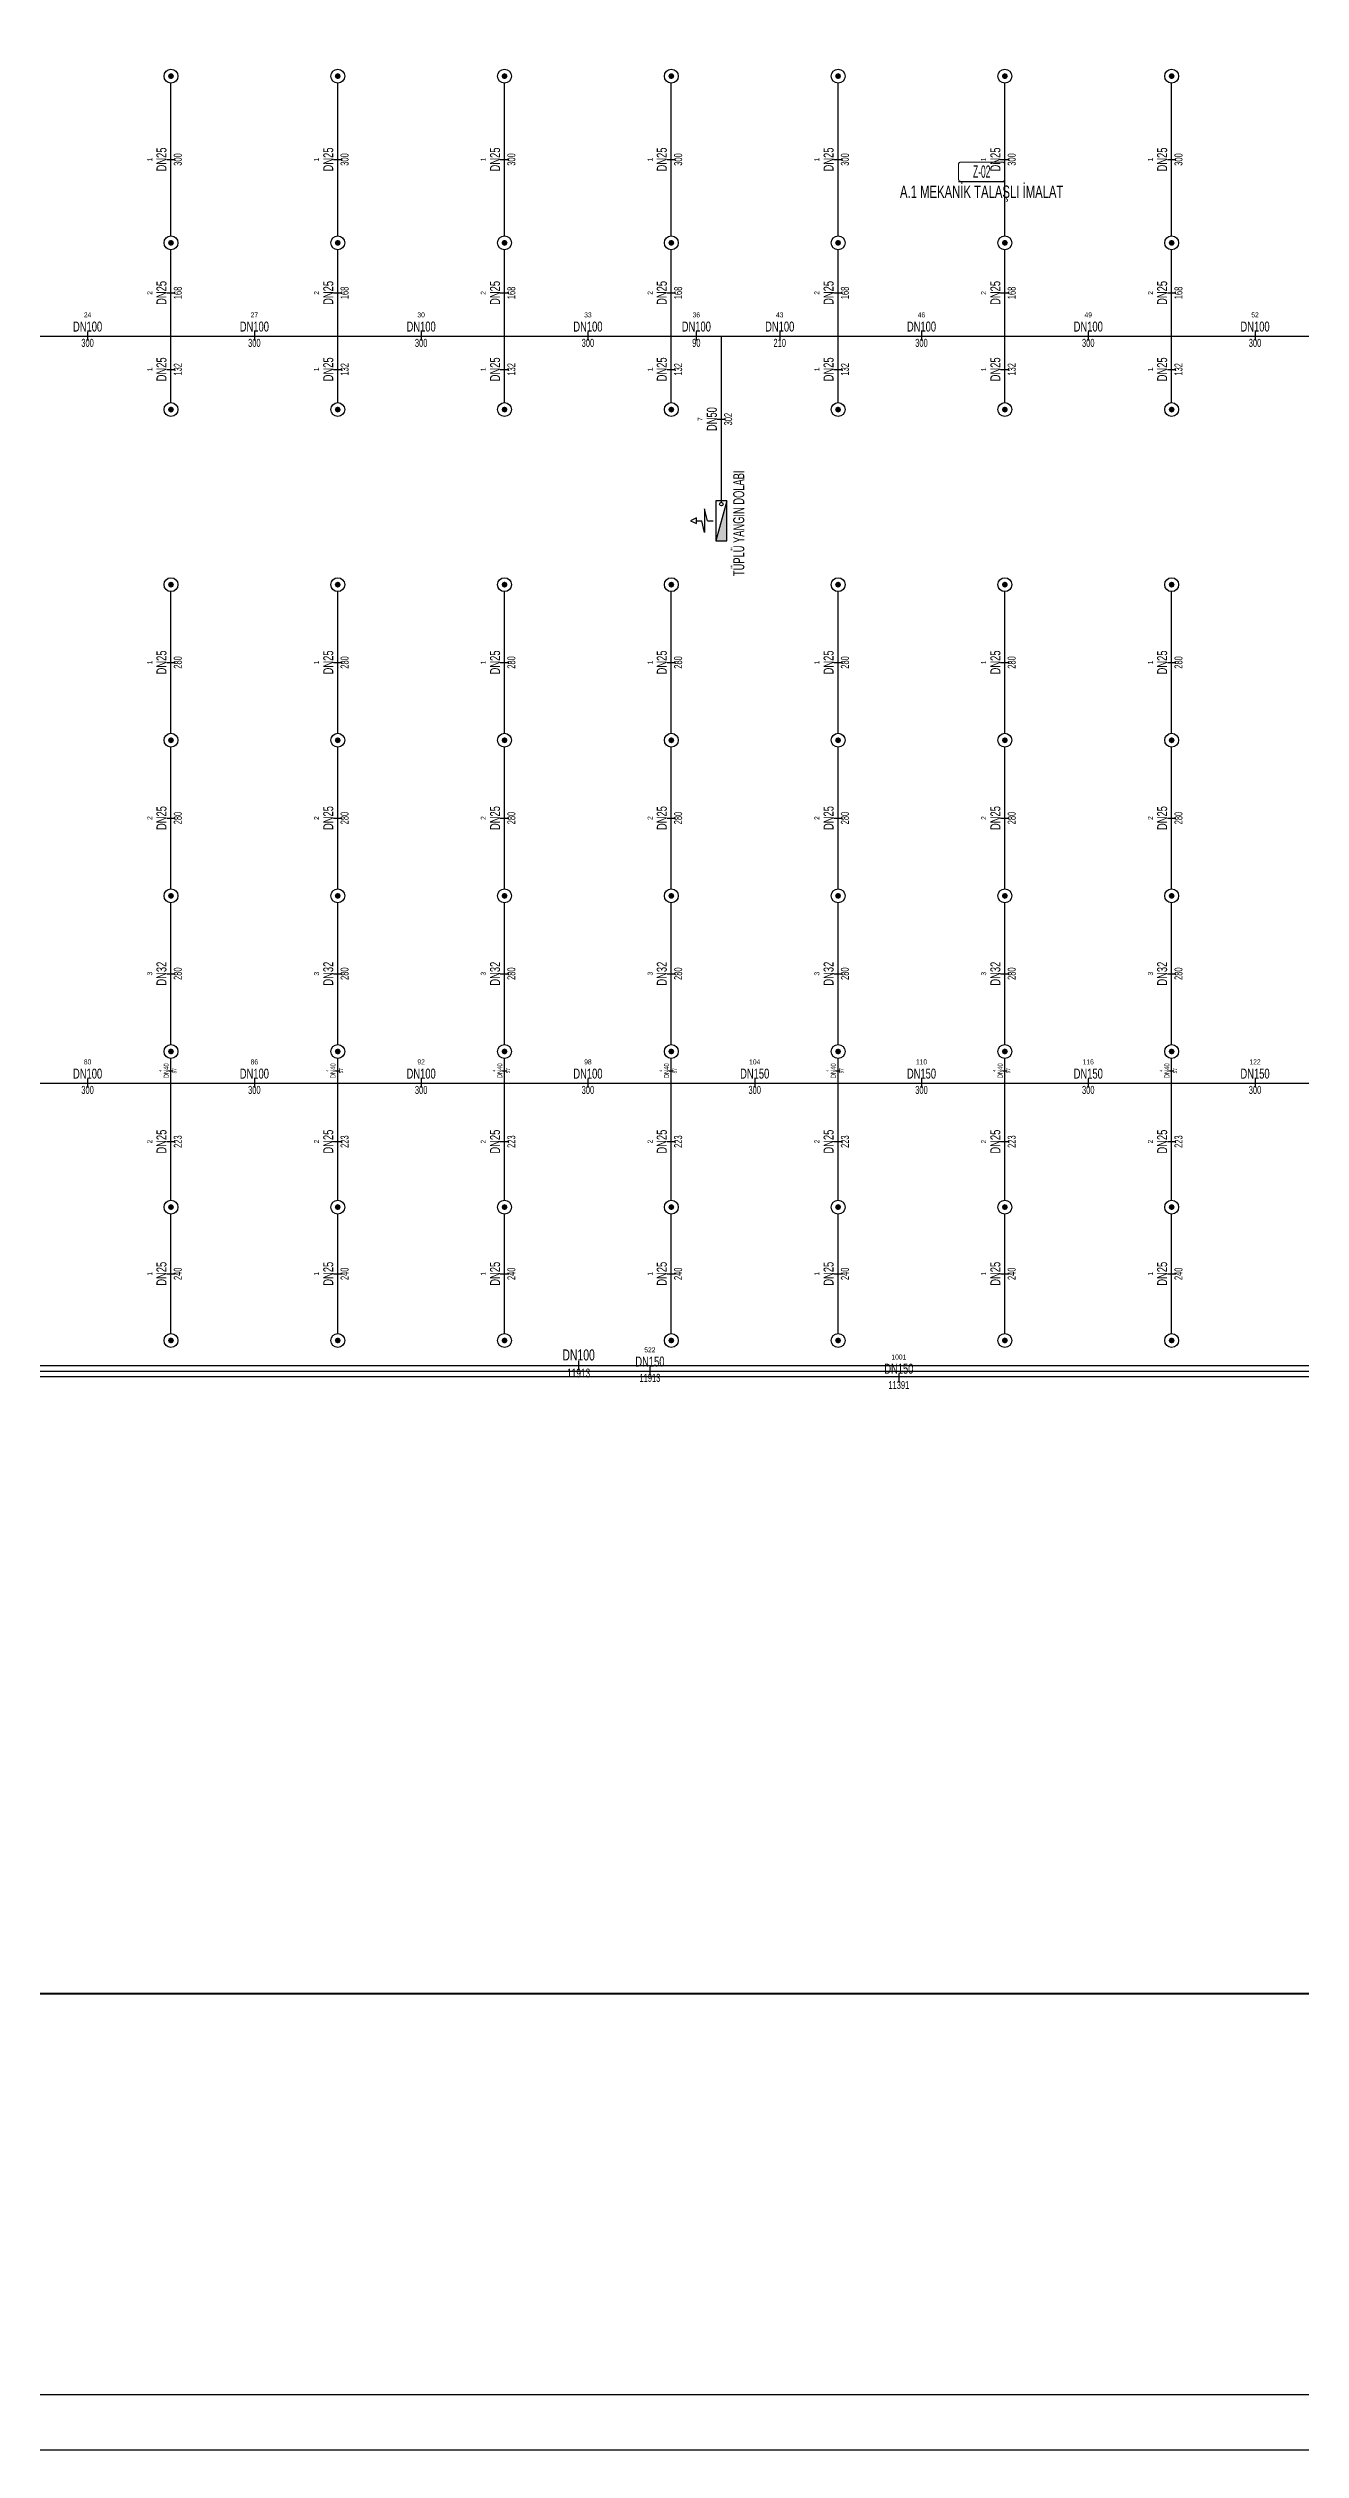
# Model space of a CAD drawing. Header units: centimetres. Extents: x 394264 to 551709, y 50011 to 59011.
# Drawn here: x 487929 to 490182, y 50011 to 54333 of the extents above; entities that cross this region are included whole.
import ezdxf
from ezdxf.enums import TextEntityAlignment as Align

# ---------------------------------------------------------------- set-up
doc = ezdxf.new("R2010")
doc.units = ezdxf.units.CM
doc.layers.get('0').update_dxf_attribs({"lineweight": 9})
for name, color, linetype in [('-M-MAHAL-DEBILER', 7, 'Continuous'), ('-M-MAHAL-ETIKET-NOT', 7, 'Continuous'), ('-M-MAHAL-ETIKET-NOTM', 7, 'Continuous'), ('-M-MAHAL-ETK-', 7, 'Continuous'), ('-M-MAHAL-HAVA-DEGISIM', 7, 'Continuous'), ('-M-MAHAL-NO', 7, 'Continuous'), ('-M-MAHAL-NOM', 7, 'Continuous'), ('-M-YNGN-BORUID', 7, 'Continuous'), ('-M-YNGN-BORUUZUN', 7, 'Continuous'), ('-M-YNGN-BORUYUK', 7, 'Continuous'), ('-M-YNGN-FHC', 1, 'Continuous'), ('-M-YNGN-SPR-YUK', 7, 'Continuous'), ('-M-YNGN-ZON1-CAP-', 7, 'Continuous'), ('-M-YNGN-ZON2-CAP-', 7, 'Continuous'), ('-M-YNGN-ZON4-CAP-', 7, 'Continuous'), ('-M-YNGN-ZON4-SPR-', 7, 'Continuous')]:
    doc.layers.add(name, color=color, linetype=linetype)
doc.layers.add('-M-YNGN-SPR-CAPCIZGI', color=188, linetype='Continuous', plot=False)
for name, color, linetype, lineweight in [('-M-YNGN-ZON1', 5, 'SP', 30), ('-M-YNGN-ZON2', 4, 'SP', 30), ('-M-YNGN-ZON4', 3, 'SP', 30), ('-M-YNGN-ZON7', 60, 'SP', 30), ('-M-YNGN-ZON7-CAP-', 7, 'Continuous', 25), ('0-KRCN-Z-ANTET', 71, 'Continuous', 30), ('0-MEK-YNG-BORU', 1, 'boruYLINE', 40), ('0-MEK-YNG-YAZI', 71, 'Continuous', 35)]:
    doc.layers.add(name, color=color, linetype=linetype, lineweight=lineweight)
doc.styles.add('-M-ISSO-TEXT-TTF', font='ARIALN.TTF')
doc.styles.add('-M-MHLETK-NOT', font='romans.shx', dxfattribs={"width": 0.7})
doc.styles.add('-M-MHLETK-TEXT', font='ARIALN.TTF', dxfattribs={"width": 0.7})
doc.styles.add('CAP', font='ARIALNB.TTF')
doc.styles.add('CIZGI', font='tahoma.ttf', dxfattribs={"width": 0.8, "oblique": 20})
doc.styles.add('HCAD', font='HCAD.SHX', dxfattribs={"width": 0.8, "height": 0.2})
doc.styles.add('PIPESIZE', font='hcad.shx', dxfattribs={"width": 0.8})
doc.styles.add('SPR-NOT', font='romans.shx')
doc.styles.add('YAZI', font='arial.ttf', dxfattribs={"width": 0.6, "height": 40})
doc.linetypes.add('boruYLINE', pattern='A,50,-0.8,["Y",CAP,S=7,R=0,X=0,Y=-3],-7', length=57.8)
doc.linetypes.add('SP', pattern='A,2,-0.1,["SP",CIZGI,S=0.14,R=0.2,X=0,Y=-0.07],-0.255', length=2.355)

# ---------------------------------------------------------------- blocks, each defined once
blk = doc.blocks.new('M-MHLETK-YNG')
at = {"layer": '-M-MAHAL-ETIKET-NOTM', "color": 3, "style": '-M-ISSO-TEXT-TTF', "width": 0.8, "flags": 8}
blk.add_attdef('MAH-ADI2', text='', height=1.11, dxfattribs=at).set_placement((0, -2.55), align=Align.MIDDLE_CENTER)
at = {"layer": '-M-MAHAL-HAVA-DEGISIM', "style": '-M-MHLETK-NOT', "width": 0.5, "flags": 8}
blk.add_attdef('HAVADEG', text='', height=0.6, dxfattribs=at).set_placement((0, 3.61), align=Align.MIDDLE_CENTER)
blk.add_wipeout([(-2.08, 1.74), (2.08, 1.74), (2.08, 0), (-2.08, 0)]).dxf.layer = '-M-MAHAL-ETK-'
at = {"layer": '-M-MAHAL-ETK-', "color": 0}
for p, q in [((-2.08, 0), (2.08, 0)), ((-1.16, 0), (-1.16, 0))]:
    blk.add_line(p, q, dxfattribs=at)
blk.add_lwpolyline([(-1.88, 1.74, 0.1, 0.1, 0), (1.88, 1.74, 0.1, 0.1, -0.414214), (2.08, 1.54, 0.1, 0.1, 0), (2.08, 0.2, 0.1, 0.1, -0.414214), (1.88, 0, 0.1, 0.1, 0), (-1.88, 0, 0.1, 0.1, -0.414214), (-2.08, 0.2, 0.1, 0.1, 0), (-2.08, 1.54, 0.1, 0.1, -0.414214)], format="xyseb", close=True, dxfattribs=at)
at = {"layer": '-M-MAHAL-DEBILER', "color": 4, "style": '-M-MHLETK-NOT', "width": 0.5, "flags": 8}
blk.add_attdef('DEBIS', text='', height=0.4, dxfattribs=at).set_placement((-2.17, 2.15), align=Align.MIDDLE_CENTER)
at = {"layer": '-M-MAHAL-DEBILER', "color": 191, "style": '-M-MHLETK-NOT', "width": 0.5, "flags": 8}
blk.add_attdef('DEBIR', text='', height=0.4, dxfattribs=at).set_placement((-1.61, 2.15), align=Align.MIDDLE_CENTER)
at = {"layer": '-M-MAHAL-DEBILER', "color": 31, "style": '-M-MHLETK-NOT', "width": 0.5, "flags": 8}
blk.add_attdef('DEBIF', text='', height=0.4, dxfattribs=at).set_placement((1.59, 2.15), align=Align.MIDDLE_CENTER)
at = {"layer": '-M-MAHAL-DEBILER', "color": 1, "style": '-M-MHLETK-NOT', "width": 0.5, "flags": 8}
blk.add_attdef('DEBIE', text='', height=0.4, dxfattribs=at).set_placement((2.32, 2.15), align=Align.MIDDLE_CENTER)
at = {"layer": '-M-MAHAL-ETIKET-NOT', "color": 3}
for tag, height, style, width, flags, p in [('KIS', 0.04, '-M-MHLETK-NOT', 0.5, 9, (-2.59, 1.62)), ('ALAN', 0.04, '-M-MHLETK-NOT', 0.5, 9, (-2.58, 1.56)), ('RH', 0.04, '-M-MHLETK-NOT', 0.5, 9, (-2.39, 1.62)), ('YUKSEKLIK', 0.04, '-M-MHLETK-NOT', 0.5, 9, (-2.32, 1.56)), ('YAZ', 0.04, '-M-MHLETK-NOT', 0.5, 9, (-2.18, 1.62)), ('MAH-ADI', 1.11, '-M-ISSO-TEXT-TTF', 0.8, 8, (0, -0.93))]:
    blk.add_attdef(tag, text='', height=height, dxfattribs=dict(at, style=style, width=width, flags=flags)).set_placement(p, align=Align.MIDDLE_CENTER)
at = {"layer": '-M-MAHAL-ETIKET-NOT', "color": 3, "style": '-M-MHLETK-NOT', "width": 0.5, "flags": 9}
for tag, p, height in [('HL', (-2.62, 1.49), 0.0286), ('KLKTR', (-2.62, 1.42), 0.04), ('RDY-BOY1', (-2.61, 1.37), 0.0286), ('RDY-BOY2', (-2.61, 1.32), 0.0286), ('RDY-BOY3', (-2.61, 1.27), 0.0286), ('RDY-BOY4', (-2.61, 1.22), 0.0286), ('KON-BOY1', (-2.61, 1.14), 0.0286), ('KON-BOY2', (-2.61, 1.09), 0.0286), ('KON-BOY3', (-2.61, 1.04), 0.0286), ('FCU-TIP1', (-2.61, 0.96), 0.0286), ('FCU-TIP2', (-2.61, 0.91), 0.0286), ('FCU-TIP3', (-2.61, 0.86), 0.0286), ('VRV-TIP1', (-2.61, 0.76), 0.0286), ('VRV-TIP2', (-2.61, 0.71), 0.0286), ('HLA', (-2.52, 1.49), 0.0286), ('FCU-ADET1', (-2.52, 0.96), 0.0286), ('FCU-ADET2', (-2.52, 0.91), 0.0286), ('FCU-ADET3', (-2.52, 0.86), 0.0286), ('VRV-ADET1', (-2.52, 0.76), 0.0286), ('VRV-ADET2', (-2.52, 0.71), 0.0286), ('RDY-TIP1', (-2.5, 1.37), 0.0286), ('RDY-TIP2', (-2.5, 1.32), 0.0286), ('RDY-TIP3', (-2.5, 1.27), 0.0286), ('RDY-TIP4', (-2.5, 1.22), 0.0286), ('KON-TIP1', (-2.5, 1.14), 0.0286), ('KON-TIP2', (-2.5, 1.09), 0.0286), ('KON-TIP3', (-2.5, 1.04), 0.0286), ('FCU-KAP1', (-2.4, 0.96), 0.0286), ('FCU-KAP2', (-2.4, 0.91), 0.0286), ('FCU-KAP3', (-2.4, 0.86), 0.0286), ('VRV-KAP1', (-2.4, 0.76), 0.0286), ('VRV-KAP2', (-2.4, 0.71), 0.0286), ('RDY-ADET1', (-2.39, 1.37), 0.0286), ('RDY-ADET2', (-2.39, 1.32), 0.0286), ('RDY-ADET3', (-2.39, 1.27), 0.0286), ('RDY-ADET4', (-2.39, 1.22), 0.0286), ('KON-ADET1', (-2.39, 1.14), 0.0286), ('KON-ADET2', (-2.39, 1.09), 0.0286), ('KON-ADET3', (-2.39, 1.04), 0.0286), ('FCU-DUY1', (-2.27, 0.96), 0.0286), ('FCU-DUY2', (-2.27, 0.91), 0.0286), ('FCU-DUY3', (-2.27, 0.86), 0.0286), ('VRV-DUY1', (-2.27, 0.76), 0.0286), ('VRV-DUY2', (-2.27, 0.71), 0.0286), ('RDY-ISI1', (-2.27, 1.37), 0.0286), ('RDY-ISI2', (-2.27, 1.32), 0.0286), ('RDY-ISI3', (-2.27, 1.27), 0.0286), ('RDY-ISI4', (-2.27, 1.22), 0.0286), ('KON-ISI1', (-2.27, 1.14), 0.0286), ('KON-ISI2', (-2.27, 1.09), 0.0286), ('KON-ISI3', (-2.27, 1.04), 0.0286), ('SHG', (-2.23, 1.49), 0.0286), ('AHU', (-2.23, 1.44), 0.0286), ('FCU-SOG1', (-2.15, 0.96), 0.0286), ('FCU-SOG2', (-2.15, 0.91), 0.0286), ('FCU-SOG3', (-2.15, 0.86), 0.0286), ('VRV-SOG1', (-2.15, 0.76), 0.0286), ('VRV-SOG2', (-2.15, 0.71), 0.0286), ('LHG', (-2.13, 1.49), 0.0286), ('RDY-BNP1', (-2.1, 1.37), 0.0286), ('RDY-BNP2', (-2.1, 1.32), 0.0286), ('RDY-BNP3', (-2.1, 1.27), 0.0286), ('RDY-BNP4', (-2.1, 1.22), 0.0286), ('KON-BNP1', (-2.1, 1.14), 0.0286), ('KON-BNP2', (-2.1, 1.09), 0.0286), ('KON-BNP3', (-2.1, 1.04), 0.0286), ('HG', (-2.04, 1.49), 0.0286), ('FCU-ISI1', (-2.04, 0.96), 0.0286), ('FCU-ISI2', (-2.04, 0.91), 0.0286), ('FCU-ISI3', (-2.04, 0.86), 0.0286), ('VRV-ISI1', (-2.04, 0.76), 0.0286), ('VRV-ISI2', (-2.04, 0.71), 0.0286), ('HGA', (-1.96, 1.49), 0.0286), ('EF', (-1.96, 1.44), 0.0286), ('RDY-BNK1', (-1.96, 1.37), 0.0286), ('RDY-BNK2', (-1.96, 1.32), 0.0286), ('RDY-BNK3', (-1.96, 1.27), 0.0286), ('RDY-BNK4', (-1.96, 1.22), 0.0286), ('KON-BNK1', (-1.96, 1.14), 0.0286), ('KON-BNK2', (-1.96, 1.09), 0.0286), ('KON-BNK3', (-1.96, 1.04), 0.0286), ('FCU-DEBI1', (-1.95, 0.96), 0.0286), ('FCU-DEBI2', (-1.95, 0.91), 0.0286), ('FCU-DEBI3', (-1.95, 0.86), 0.0286), ('VRV-DEBI1', (-1.95, 0.76), 0.0286), ('VRV-DEBI2', (-1.95, 0.71), 0.0286), ('FCU-BNP1', (-1.83, 0.96), 0.0286), ('FCU-BNP2', (-1.83, 0.91), 0.0286), ('FCU-BNP3', (-1.83, 0.86), 0.0286), ('VRV-BNP1', (-1.83, 0.76), 0.0286), ('VRV-BNP2', (-1.83, 0.71), 0.0286), ('FCU-BNK1', (-1.61, 0.96), 0.0286), ('FCU-BNK2', (-1.61, 0.91), 0.0286), ('FCU-BNK3', (-1.61, 0.86), 0.0286), ('VRV-BNK1', (-1.61, 0.76), 0.0286), ('VRV-BNK2', (-1.61, 0.71), 0.0286)]:
    blk.add_attdef(tag, p, '', height=height, dxfattribs=at)
at = {"layer": '-M-MAHAL-HAVA-DEGISIM', "style": '-M-MHLETK-NOT', "width": 0.5, "flags": 8}
blk.add_attdef('HAVA', text='', height=0.6, dxfattribs=at).set_placement((0, 2.4), align=Align.MIDDLE_CENTER)
at = {"layer": '-M-MAHAL-NO', "color": 7, "style": '-M-MHLETK-TEXT', "width": 0.6, "flags": 8}
blk.add_attdef('MAH-NO', text='', height=1.11, dxfattribs=at).set_placement((0, 0.89), align=Align.MIDDLE_CENTER)
at = {"layer": '-M-MAHAL-NOM', "color": 7, "style": '-M-MHLETK-TEXT', "width": 0.6, "flags": 8}
blk.add_attdef('MAH-NOM', text='', height=1.11, dxfattribs=at).set_placement((0, 0.89), align=Align.MIDDLE_CENTER)
blk = doc.blocks.new('SPRKL100')
at = {"layer": '-M-YNGN-SPR-CAPCIZGI'}
blk.add_line((0, 0.43), (0, -0.43), dxfattribs=at)
at = {"layer": '-M-YNGN-BORUID', "color": 0, "style": 'HCAD', "width": 0.8, "flags": 1}
blk.add_attdef('DIC', text='', height=0.4, dxfattribs=at).set_placement((0, -1.69), align=Align.CENTER)
at = {"layer": '-M-YNGN-BORUUZUN', "color": 0, "style": 'HCAD', "width": 0.7}
blk.add_attdef('BOY', text='', height=0.8, dxfattribs=at).set_placement((0, -1.08), align=Align.CENTER)
at = {"layer": '-M-YNGN-BORUYUK', "color": 6, "style": 'PIPESIZE', "width": 0.8}
blk.add_attdef('YUK', text='', height=0.5, dxfattribs=at).set_placement((0, 1.87), align=Align.CENTER)
at = {"color": 0, "style": 'PIPESIZE', "width": 0.7}
blk.add_attdef('CAP', text='', height=1, dxfattribs=at).set_placement((0, 0.45), align=Align.CENTER)
blk = doc.blocks.new('SPRYD01')
at = {"layer": '-M-YNGN-FHC', "linetype": 'Continuous'}
blk.add_line((0, 0), (0, 0), dxfattribs=at)
at = {"color": 0, "linetype": 'ByBlock'}
for p, q in [((10, 6), (-10, -66)), ((-44.8, -25), (-55.5, -30)), ((-55.5, -30), (-44.8, -35)), ((-44.8, -35), (-44.8, -25)), ((-44.8, -30), (-35.1, -30)), ((-30.1, -51.2), (-35.1, -30)), ((-30.1, -8.8), (-30.1, -51.2)), ((-25.1, -30), (-30.1, -8.8)), ((-25.1, -30), (-15, -30))]:
    blk.add_line(p, q, dxfattribs=at)
blk.add_lwpolyline([(-10, -66), (10, -66), (10, 6), (-10, 6)], close=True, dxfattribs=at)
at = {"color": 1, "linetype": 'ByBlock'}
blk.add_lwpolyline([(10, 6), (-10, -66), (10, -66)], close=True, dxfattribs=at)
at = {"color": 0, "linetype": 'ByBlock'}
blk.add_circle((0, 0), 3.25, dxfattribs=at)
at = {"color": 1, "linetype": 'ByBlock'}
blk.add_solid([(10, 6), (-10, -66), (10, -66)], dxfattribs=at)
at = {"layer": '-M-YNGN-SPR-YUK', "style": 'SPR-NOT', "width": 0.5, "flags": 9}
for tag, p in [('YUK', (0, 17.8)), ('CAP', (0, 14.4)), ('TIP', (0.2, 10.8))]:
    blk.add_attdef(tag, text='', height=2.5, dxfattribs=at).set_placement(p, align=Align.MIDDLE_CENTER)
blk = doc.blocks.new('SP-C-UP-12')
at = {"ltscale": 10}
blk.add_line((0, 0), (0, 0), dxfattribs=at)
at = {"color": 1, "linetype": 'Continuous'}
blk.add_circle((0, 0), 12.5, dxfattribs=at)
at = {"ltscale": 10}
for points in [[(-5.4, 0), (-3.8, 3.8), (-3.8, -3.8), (0, 5.4)], [(-3.8, -3.8), (0, 5.4), (0, -5.4), (3.8, 3.8)], [(0, -5.4), (3.8, 3.8), (3.8, -3.8), (5.4, 0)]]:
    blk.add_solid(points, dxfattribs=at)
at = {"layer": '-M-YNGN-SPR-YUK', "style": 'SPR-NOT', "width": 0.5, "flags": 9}
for tag, p in [('YUK', (0, 17.8)), ('CAP', (0, 14.4)), ('TIP', (0.2, 10.8))]:
    blk.add_attdef(tag, text='', height=2.5, dxfattribs=at).set_placement(p, align=Align.MIDDLE_CENTER)
blk = doc.blocks.new('A$C69E72E55')
at = {"layer": '-M-YNGN-ZON4', "ltscale": 50}
for p, q in [((488149.7, 53995.1), (488149.7, 54270.1)), ((488449.7, 53995.1), (488449.7, 54270.1)), ((488749.7, 53995.1), (488749.7, 54270.1)), ((489049.7, 53995.1), (489049.7, 54270.1)), ((489349.7, 53995.1), (489349.7, 54270.1)), ((489649.7, 53995.1), (489649.7, 54270.1)), ((489949.7, 53995.1), (489949.7, 54270.1)), ((488149.7, 53814.9), (488149.7, 53970.1)), ((488449.7, 53814.9), (488449.7, 53970.1)), ((488749.7, 53814.9), (488749.7, 53970.1)), ((489049.7, 53814.9), (489049.7, 53970.1)), ((489349.7, 53814.9), (489349.7, 53970.1)), ((489649.7, 53814.9), (489649.7, 53970.1)), ((489949.7, 53814.9), (489949.7, 53970.1)), ((487849.7, 53814.9), (488149.7, 53814.9)), ((488149.7, 53695.1), (488149.7, 53814.9)), ((488149.7, 53814.9), (488449.7, 53814.9)), ((488449.7, 53695.1), (488449.7, 53814.9)), ((488449.7, 53814.9), (488749.7, 53814.9)), ((488749.7, 53695.1), (488749.7, 53814.9)), ((488749.7, 53814.9), (489049.7, 53814.9)), ((489049.7, 53695.1), (489049.7, 53814.9)), ((489049.7, 53814.9), (489139.7, 53814.9)), ((489139.7, 53515.8), (489139.7, 53814.9)), ((489139.7, 53814.9), (489349.7, 53814.9)), ((489349.7, 53695.1), (489349.7, 53814.9)), ((489349.7, 53814.9), (489649.7, 53814.9)), ((489649.7, 53695.1), (489649.7, 53814.9)), ((489649.7, 53814.9), (489949.7, 53814.9)), ((489949.7, 53695.1), (489949.7, 53814.9)), ((489949.7, 53814.9), (490249.7, 53814.9)), ((488149.7, 53100.1), (488149.7, 53355.1)), ((488449.7, 53100.1), (488449.7, 53355.1)), ((488749.7, 53100.1), (488749.7, 53355.1)), ((489049.7, 53100.1), (489049.7, 53355.1)), ((489349.7, 53100.1), (489349.7, 53355.1)), ((489649.7, 53100.1), (489649.7, 53355.1)), ((489949.7, 53100.1), (489949.7, 53355.1)), ((488149.7, 52820.1), (488149.7, 53075.1)), ((488449.7, 52820.1), (488449.7, 53075.1)), ((488749.7, 52820.1), (488749.7, 53075.1)), ((489049.7, 52820.1), (489049.7, 53075.1)), ((489349.7, 52820.1), (489349.7, 53075.1)), ((489649.7, 52820.1), (489649.7, 53075.1)), ((489949.7, 52820.1), (489949.7, 53075.1)), ((488149.7, 52540.1), (488149.7, 52795.1)), ((488449.7, 52540.1), (488449.7, 52795.1)), ((488749.7, 52540.1), (488749.7, 52795.1)), ((489049.7, 52540.1), (489049.7, 52795.1)), ((489349.7, 52540.1), (489349.7, 52795.1)), ((489649.7, 52540.1), (489649.7, 52795.1)), ((489949.7, 52540.1), (489949.7, 52795.1)), ((488149.7, 52470.7), (488149.7, 52515.1)), ((488449.7, 52470.7), (488449.7, 52515.1)), ((488749.7, 52470.7), (488749.7, 52515.1)), ((489049.7, 52470.7), (489049.7, 52515.1)), ((489349.7, 52470.7), (489349.7, 52515.1)), ((489649.7, 52470.7), (489649.7, 52515.1)), ((489949.7, 52470.7), (489949.7, 52515.1)), ((487849.7, 52470.7), (488149.7, 52470.7)), ((488149.7, 52260.1), (488149.7, 52470.7)), ((488149.7, 52470.7), (488449.7, 52470.7)), ((488449.7, 52260.1), (488449.7, 52470.7)), ((488449.7, 52470.7), (488749.7, 52470.7)), ((488749.7, 52260.1), (488749.7, 52470.7)), ((488749.7, 52470.7), (489049.7, 52470.7)), ((489049.7, 52260.1), (489049.7, 52470.7)), ((489049.7, 52470.7), (489349.7, 52470.7)), ((489349.7, 52260.1), (489349.7, 52470.7)), ((489349.7, 52470.7), (489649.7, 52470.7)), ((489649.7, 52260.1), (489649.7, 52470.7)), ((489649.7, 52470.7), (489949.7, 52470.7)), ((489949.7, 52260.1), (489949.7, 52470.7)), ((489949.7, 52470.7), (490249.7, 52470.7)), ((488149.7, 52020.1), (488149.7, 52235.1)), ((488449.7, 52020.1), (488449.7, 52235.1)), ((488749.7, 52020.1), (488749.7, 52235.1)), ((489049.7, 52020.1), (489049.7, 52235.1)), ((489349.7, 52020.1), (489349.7, 52235.1)), ((489649.7, 52020.1), (489649.7, 52235.1)), ((489949.7, 52020.1), (489949.7, 52235.1))]:
    blk.add_line(p, q, dxfattribs=at)
at = {"layer": '-M-YNGN-ZON4-CAP-', "rotation": 90}
for p, xscale, yscale, zscale, values in [((488149.7, 54132.6), 18, 18, 18, {'YUK': '1', 'CAP': 'DN25', 'BOY': '300'}), ((488449.7, 54132.6), 18, 18, 18, {'YUK': '1', 'CAP': 'DN25', 'BOY': '300'}), ((488749.7, 54132.6), 18, 18, 18, {'YUK': '1', 'CAP': 'DN25', 'BOY': '300'}), ((489049.7, 54132.6), 18, 18, 18, {'YUK': '1', 'CAP': 'DN25', 'BOY': '300'}), ((489349.7, 54132.6), 18, 18, 18, {'YUK': '1', 'CAP': 'DN25', 'BOY': '300'}), ((489649.7, 54132.6), 18, 18, 18, {'YUK': '1', 'CAP': 'DN25', 'BOY': '300'}), ((489949.7, 54132.6), 18, 18, 18, {'YUK': '1', 'CAP': 'DN25', 'BOY': '300'}), ((488149.7, 53892.5), 18, 18, 18, {'YUK': '2', 'CAP': 'DN25', 'BOY': '168'}), ((488449.7, 53892.5), 18, 18, 18, {'YUK': '2', 'CAP': 'DN25', 'BOY': '168'}), ((488749.7, 53892.5), 18, 18, 18, {'YUK': '2', 'CAP': 'DN25', 'BOY': '168'}), ((489049.7, 53892.5), 18, 18, 18, {'YUK': '2', 'CAP': 'DN25', 'BOY': '168'}), ((489349.7, 53892.5), 18, 18, 18, {'YUK': '2', 'CAP': 'DN25', 'BOY': '168'}), ((489649.7, 53892.5), 18, 18, 18, {'YUK': '2', 'CAP': 'DN25', 'BOY': '168'}), ((489949.7, 53892.5), 18, 18, 18, {'YUK': '2', 'CAP': 'DN25', 'BOY': '168'}), ((488149.7, 53755), 18, 18, 18, {'YUK': '1', 'CAP': 'DN25', 'BOY': '132'}), ((488449.7, 53755), 18, 18, 18, {'YUK': '1', 'CAP': 'DN25', 'BOY': '132'}), ((488749.7, 53755), 18, 18, 18, {'YUK': '1', 'CAP': 'DN25', 'BOY': '132'}), ((489049.7, 53755), 18, 18, 18, {'YUK': '1', 'CAP': 'DN25', 'BOY': '132'}), ((489349.7, 53755), 18, 18, 18, {'YUK': '1', 'CAP': 'DN25', 'BOY': '132'}), ((489649.7, 53755), 18, 18, 18, {'YUK': '1', 'CAP': 'DN25', 'BOY': '132'}), ((489949.7, 53755), 18, 18, 18, {'YUK': '1', 'CAP': 'DN25', 'BOY': '132'}), ((489139.7, 53665.4), 18, 18, 18, {'YUK': '7', 'CAP': 'DN50', 'BOY': '302'}), ((488149.7, 53227.6), 18, 18, 18, {'YUK': '1', 'CAP': 'DN25', 'BOY': '280'}), ((488449.7, 53227.6), 18, 18, 18, {'YUK': '1', 'CAP': 'DN25', 'BOY': '280'}), ((488749.7, 53227.6), 18, 18, 18, {'YUK': '1', 'CAP': 'DN25', 'BOY': '280'}), ((489049.7, 53227.6), 18, 18, 18, {'YUK': '1', 'CAP': 'DN25', 'BOY': '280'}), ((489349.7, 53227.6), 18, 18, 18, {'YUK': '1', 'CAP': 'DN25', 'BOY': '280'}), ((489649.7, 53227.6), 18, 18, 18, {'YUK': '1', 'CAP': 'DN25', 'BOY': '280'}), ((489949.7, 53227.6), 18, 18, 18, {'YUK': '1', 'CAP': 'DN25', 'BOY': '280'}), ((488149.7, 52947.6), 18, 18, 18, {'YUK': '2', 'CAP': 'DN25', 'BOY': '280'}), ((488449.7, 52947.6), 18, 18, 18, {'YUK': '2', 'CAP': 'DN25', 'BOY': '280'}), ((488749.7, 52947.6), 18, 18, 18, {'YUK': '2', 'CAP': 'DN25', 'BOY': '280'}), ((489049.7, 52947.6), 18, 18, 18, {'YUK': '2', 'CAP': 'DN25', 'BOY': '280'}), ((489349.7, 52947.6), 18, 18, 18, {'YUK': '2', 'CAP': 'DN25', 'BOY': '280'}), ((489649.7, 52947.6), 18, 18, 18, {'YUK': '2', 'CAP': 'DN25', 'BOY': '280'}), ((489949.7, 52947.6), 18, 18, 18, {'YUK': '2', 'CAP': 'DN25', 'BOY': '280'}), ((488149.7, 52667.6), 18, 18, 18, {'YUK': '3', 'CAP': 'DN32', 'BOY': '280'}), ((488449.7, 52667.6), 18, 18, 18, {'YUK': '3', 'CAP': 'DN32', 'BOY': '280'}), ((488749.7, 52667.6), 18, 18, 18, {'YUK': '3', 'CAP': 'DN32', 'BOY': '280'}), ((489049.7, 52667.6), 18, 18, 18, {'YUK': '3', 'CAP': 'DN32', 'BOY': '280'}), ((489349.7, 52667.6), 18, 18, 18, {'YUK': '3', 'CAP': 'DN32', 'BOY': '280'}), ((489649.7, 52667.6), 18, 18, 18, {'YUK': '3', 'CAP': 'DN32', 'BOY': '280'}), ((489949.7, 52667.6), 18, 18, 18, {'YUK': '3', 'CAP': 'DN32', 'BOY': '280'}), ((488149.7, 52492.9), 9, 9, 9, {'YUK': '4', 'CAP': 'DN40', 'BOY': '57'}), ((488449.7, 52492.9), 9, 9, 9, {'YUK': '4', 'CAP': 'DN40', 'BOY': '57'}), ((488749.7, 52492.9), 9, 9, 9, {'YUK': '4', 'CAP': 'DN40', 'BOY': '57'}), ((489049.7, 52492.9), 9, 9, 9, {'YUK': '4', 'CAP': 'DN40', 'BOY': '57'}), ((489349.7, 52492.9), 9, 9, 9, {'YUK': '4', 'CAP': 'DN40', 'BOY': '57'}), ((489649.7, 52492.9), 9, 9, 9, {'YUK': '4', 'CAP': 'DN40', 'BOY': '57'}), ((489949.7, 52492.9), 9, 9, 9, {'YUK': '4', 'CAP': 'DN40', 'BOY': '57'}), ((488149.7, 52365.4), 18, 18, 18, {'YUK': '2', 'CAP': 'DN25', 'BOY': '223'}), ((488449.7, 52365.4), 18, 18, 18, {'YUK': '2', 'CAP': 'DN25', 'BOY': '223'}), ((488749.7, 52365.4), 18, 18, 18, {'YUK': '2', 'CAP': 'DN25', 'BOY': '223'}), ((489049.7, 52365.4), 18, 18, 18, {'YUK': '2', 'CAP': 'DN25', 'BOY': '223'}), ((489349.7, 52365.4), 18, 18, 18, {'YUK': '2', 'CAP': 'DN25', 'BOY': '223'}), ((489649.7, 52365.4), 18, 18, 18, {'YUK': '2', 'CAP': 'DN25', 'BOY': '223'}), ((489949.7, 52365.4), 18, 18, 18, {'YUK': '2', 'CAP': 'DN25', 'BOY': '223'}), ((488149.7, 52127.6), 18, 18, 18, {'YUK': '1', 'CAP': 'DN25', 'BOY': '240'}), ((488449.7, 52127.6), 18, 18, 18, {'YUK': '1', 'CAP': 'DN25', 'BOY': '240'}), ((488749.7, 52127.6), 18, 18, 18, {'YUK': '1', 'CAP': 'DN25', 'BOY': '240'}), ((489049.7, 52127.6), 18, 18, 18, {'YUK': '1', 'CAP': 'DN25', 'BOY': '240'}), ((489349.7, 52127.6), 18, 18, 18, {'YUK': '1', 'CAP': 'DN25', 'BOY': '240'}), ((489649.7, 52127.6), 18, 18, 18, {'YUK': '1', 'CAP': 'DN25', 'BOY': '240'}), ((489949.7, 52127.6), 18, 18, 18, {'YUK': '1', 'CAP': 'DN25', 'BOY': '240'})]:
    blk.add_blockref('SPRKL100', p, dxfattribs=dict(at, xscale=xscale, yscale=yscale, zscale=zscale)).add_auto_attribs(values)
at = {"layer": '-M-YNGN-ZON4-CAP-', "xscale": 18, "yscale": 18, "zscale": 18}
for p, values in [((487999.7, 53814.9), {'YUK': '24', 'CAP': 'DN100', 'BOY': '300'}), ((488299.7, 53814.9), {'YUK': '27', 'CAP': 'DN100', 'BOY': '300'}), ((488599.7, 53814.9), {'YUK': '30', 'CAP': 'DN100', 'BOY': '300'}), ((488899.7, 53814.9), {'YUK': '33', 'CAP': 'DN100', 'BOY': '300'}), ((489094.7, 53814.9), {'YUK': '36', 'CAP': 'DN100', 'BOY': '90'}), ((489244.7, 53814.9), {'YUK': '43', 'CAP': 'DN100', 'BOY': '210'}), ((489499.7, 53814.9), {'YUK': '46', 'CAP': 'DN100', 'BOY': '300'}), ((489799.7, 53814.9), {'YUK': '49', 'CAP': 'DN100', 'BOY': '300'}), ((490099.7, 53814.9), {'YUK': '52', 'CAP': 'DN100', 'BOY': '300'}), ((487999.7, 52470.7), {'YUK': '80', 'CAP': 'DN100', 'BOY': '300'}), ((488299.7, 52470.7), {'YUK': '86', 'CAP': 'DN100', 'BOY': '300'}), ((488599.7, 52470.7), {'YUK': '92', 'CAP': 'DN100', 'BOY': '300'}), ((488899.7, 52470.7), {'YUK': '98', 'CAP': 'DN100', 'BOY': '300'}), ((489199.7, 52470.7), {'YUK': '104', 'CAP': 'DN150', 'BOY': '300'}), ((489499.7, 52470.7), {'YUK': '110', 'CAP': 'DN150', 'BOY': '300'}), ((489799.7, 52470.7), {'YUK': '116', 'CAP': 'DN150', 'BOY': '300'}), ((490099.7, 52470.7), {'YUK': '122', 'CAP': 'DN150', 'BOY': '300'})]:
    blk.add_blockref('SPRKL100', p, dxfattribs=at).add_auto_attribs(values)
at = {"layer": '-M-YNGN-ZON4-SPR-', "color": 3, "rotation": 180}
for p in [(488149.7, 54282.6), (488449.7, 54282.6), (488749.7, 54282.6), (489049.7, 54282.6), (489349.7, 54282.6), (489649.7, 54282.6), (489949.7, 54282.6), (488149.7, 53982.6), (488449.7, 53982.6), (488749.7, 53982.6), (489049.7, 53982.6), (489349.7, 53982.6), (489649.7, 53982.6), (489949.7, 53982.6), (488149.7, 53682.6), (488449.7, 53682.6), (488749.7, 53682.6), (489049.7, 53682.6), (489349.7, 53682.6), (489649.7, 53682.6), (489949.7, 53682.6), (488149.7, 53367.6), (488449.7, 53367.6), (488749.7, 53367.6), (489049.7, 53367.6), (489349.7, 53367.6), (489649.7, 53367.6), (489949.7, 53367.6), (488149.7, 53087.6), (488449.7, 53087.6), (488749.7, 53087.6), (489049.7, 53087.6), (489349.7, 53087.6), (489649.7, 53087.6), (489949.7, 53087.6), (488149.7, 52807.6), (488449.7, 52807.6), (488749.7, 52807.6), (489049.7, 52807.6), (489349.7, 52807.6), (489649.7, 52807.6), (489949.7, 52807.6), (488149.7, 52527.6), (488449.7, 52527.6), (488749.7, 52527.6), (489049.7, 52527.6), (489349.7, 52527.6), (489649.7, 52527.6), (489949.7, 52527.6), (488149.7, 52247.6), (488449.7, 52247.6), (488749.7, 52247.6), (489049.7, 52247.6), (489349.7, 52247.6), (489649.7, 52247.6), (489949.7, 52247.6), (488149.7, 52007.6), (488449.7, 52007.6), (488749.7, 52007.6), (489049.7, 52007.6), (489349.7, 52007.6), (489649.7, 52007.6), (489949.7, 52007.6)]:
    blk.add_blockref('SP-C-UP-12', p, dxfattribs=at)

msp = doc.modelspace()

# ---------------------------------------------------------------- linework, layer by layer
at = {"layer": '-M-YNGN-ZON1', "ltscale": 50}
msp.add_line((483814.6, 51942.6), (495092.6, 51942.6), dxfattribs=at)
at = {"layer": '-M-YNGN-ZON2', "ltscale": 50}
msp.add_line((483814.6, 51952.6), (494942.6, 51952.6), dxfattribs=at)
at = {"layer": '-M-YNGN-ZON7', "ltscale": 50}
msp.add_line((483814.6, 51962.6), (495192.6, 51962.6), dxfattribs=at)
at = {"layer": '0-KRCN-Z-ANTET'}
for points in [[(394264.1, 50011.3), (551709.3, 50011.3), (551709.3, 59011.3), (394264.1, 59011.3)], [(470564.1, 50111.3), (502064.1, 50111.3), (502064.1, 58911.3), (470564.1, 58911.3)]]:
    msp.add_lwpolyline(points, close=True, dxfattribs=at)
at = {"layer": '0-MEK-YNG-BORU', "ltscale": 2}
msp.add_line((473971, 50832.6), (494512.2, 50832.6), dxfattribs=at)

# ---------------------------------------------------------------- block references
at = {"layer": '-M-YNGN-FHC', "linetype": 'Continuous'}
msp.add_blockref('SPRYD01', (489139.7, 53512.6), dxfattribs=at)
at = {"layer": '-M-YNGN-ZON1-CAP-', "xscale": 18, "yscale": 18, "zscale": 18, "rotation": 359.9999999999999}
msp.add_blockref('SPRKL100', (489459, 51939.7), dxfattribs=at).add_auto_attribs({'YUK': '1001', 'CAP': 'DN150', 'BOY': '11391'})
at = {"layer": '-M-YNGN-ZON2-CAP-', "xscale": 18, "yscale": 18, "zscale": 18}
msp.add_blockref('SPRKL100', (489011.2, 51952.6), dxfattribs=at).add_auto_attribs({'YUK': '522', 'CAP': 'DN150', 'BOY': '11913'})
at = {"layer": '-M-YNGN-ZON7-CAP-'}
ref = msp.add_blockref('SPRKL100', (488883, 51962.6), dxfattribs=dict(at, xscale=20, yscale=20, zscale=20))
ref.add_attrib('CAP', 'DN100', dxfattribs={"layer": '0', "color": 0, "height": 20, "style": 'PIPESIZE', "width": 0.7}).set_placement((488883, 51971.6), align=Align.CENTER)
ref.add_attrib('BOY', '11913', dxfattribs={"layer": '-M-YNGN-BORUUZUN', "color": 0, "height": 16, "style": 'HCAD', "width": 0.7}).set_placement((488883, 51941), align=Align.CENTER)

# ---------------------------------------------------------------- texts
at = {"layer": '0-MEK-YNG-YAZI', "color": 61, "style": 'YAZI', "width": 0.6}
msp.add_text('TÜPLÜ YANGIN DOLABI', height=20, rotation=90, dxfattribs=at).set_placement((489181, 53383))

# ---------------------------------------------------------------- next in the draw order: block references
at = {"layer": '-M-MAHAL-ETK-', "xscale": 20, "yscale": 20, "zscale": 20}
msp.add_blockref('M-MHLETK-YNG', (489608, 54093.1), dxfattribs=at).add_auto_attribs({'MAH-NO': 'Z-02', 'MAH-ADI': 'A.1 MEKANİK TALAŞLI İMALAT'})

# ---------------------------------------------------------------- next in the draw order: block references
at = {"layer": '-M-YNGN-ZON4', "ltscale": 50}
msp.add_blockref('A$C69E72E55', (0, 0), dxfattribs=at)

doc.saveas('drawing.dxf')
